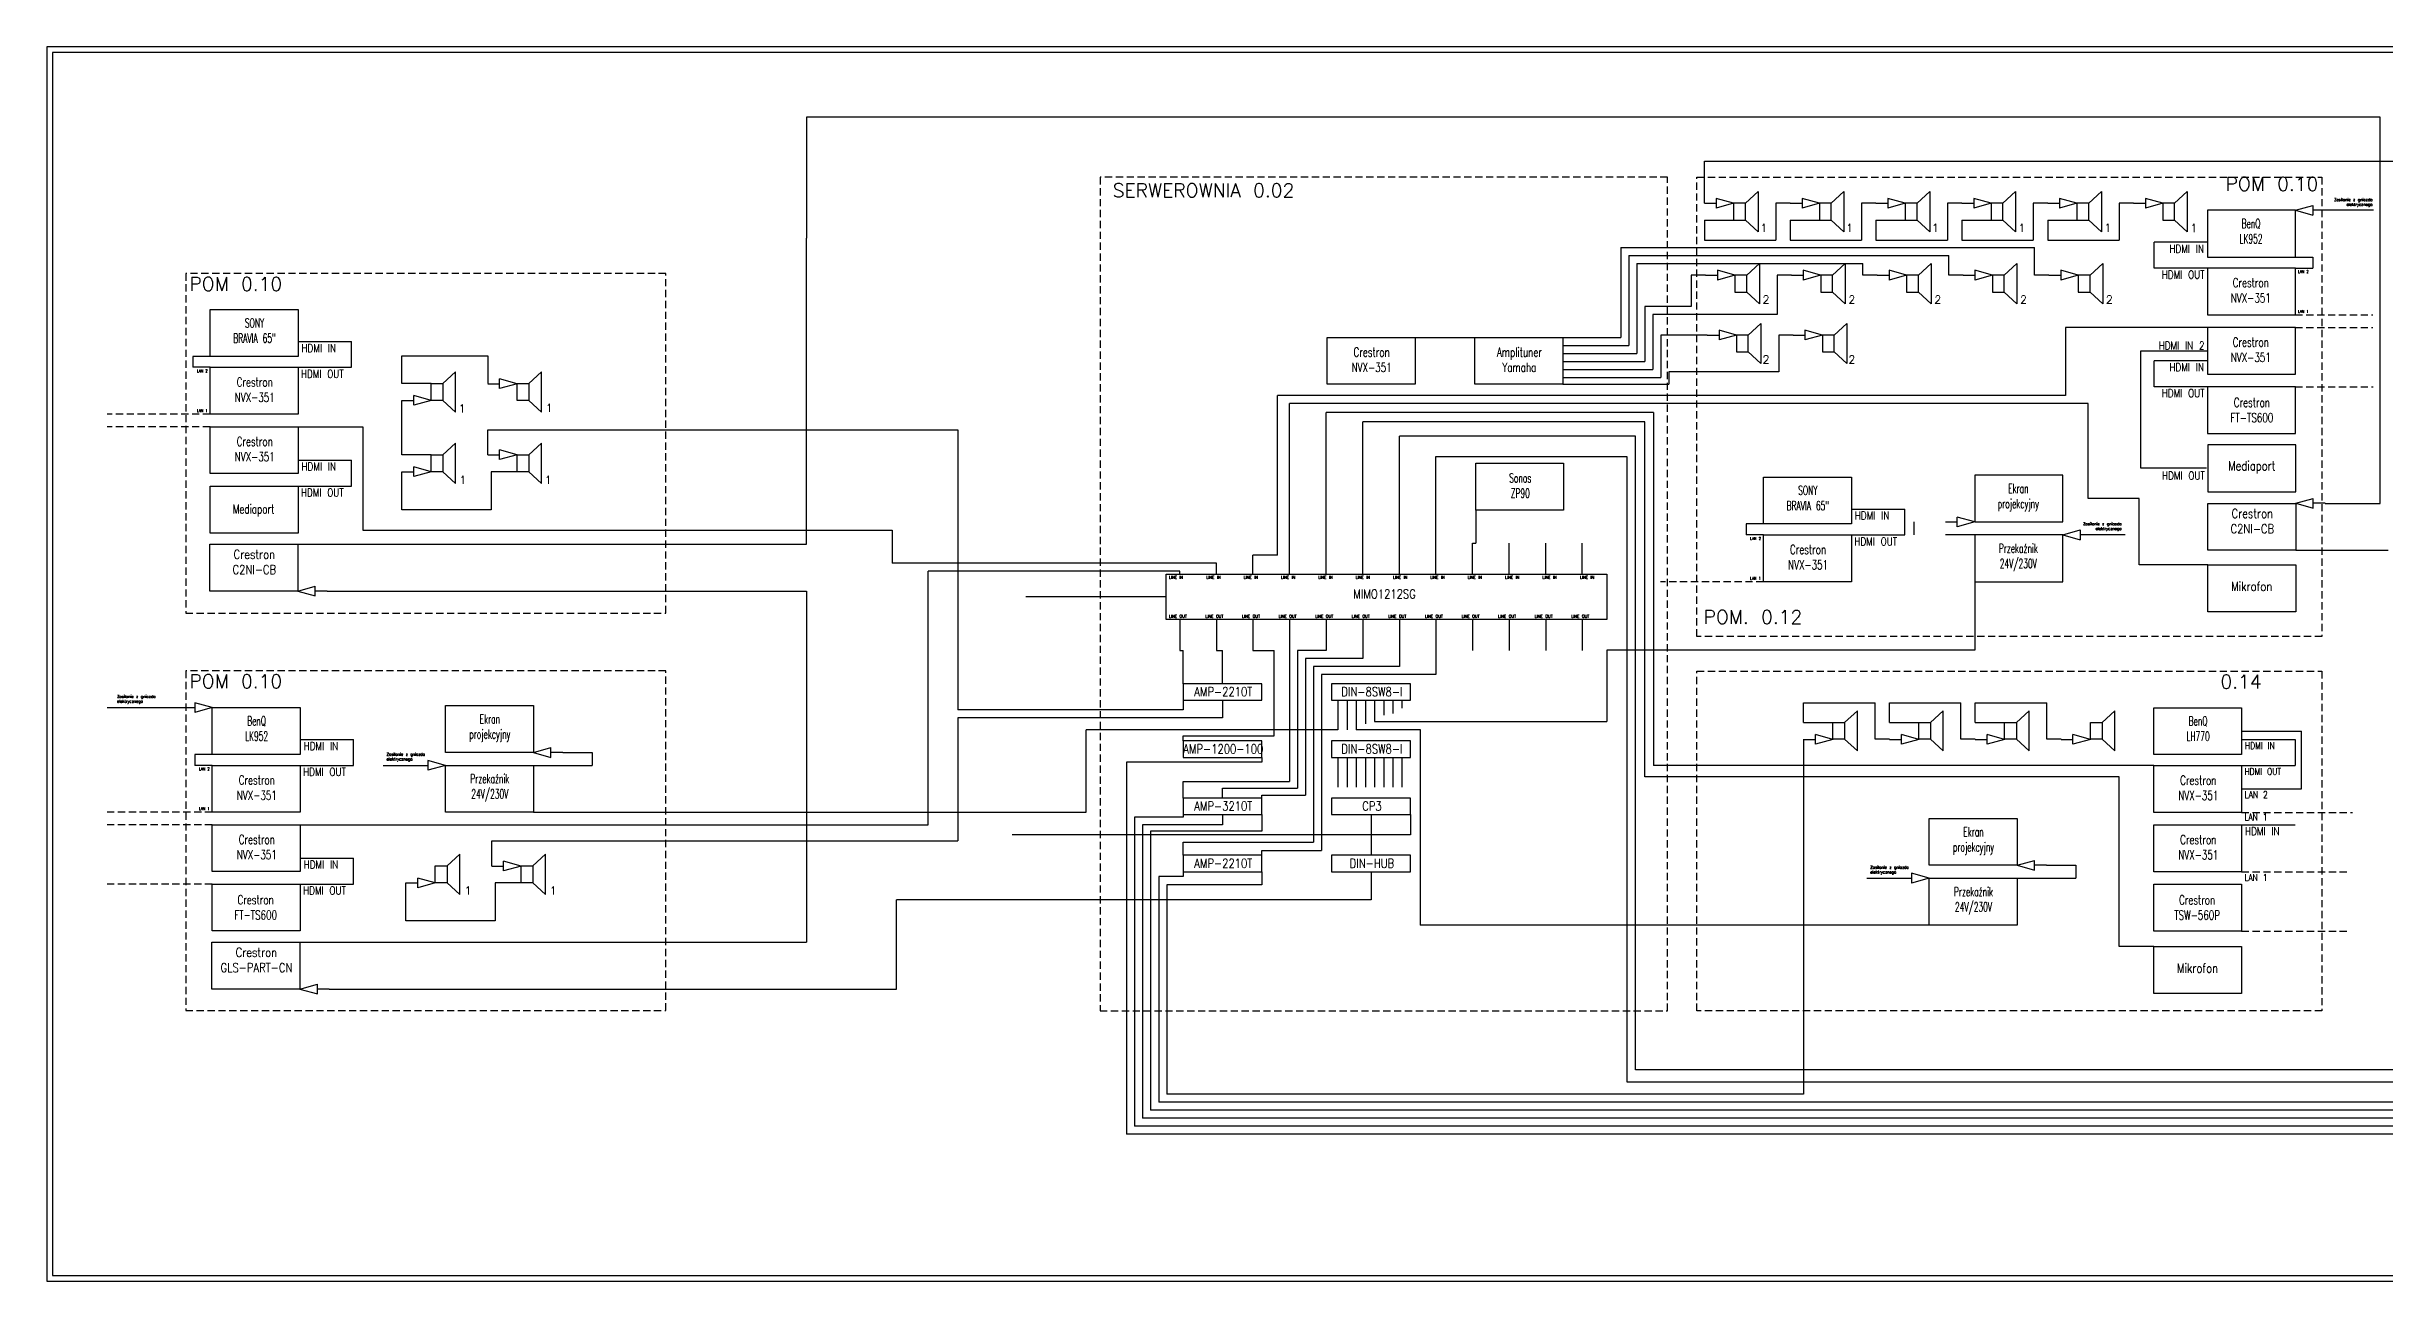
# Model space of a CAD drawing. Header units: millimetres. Extents: x 1477 to 5189, y 27 to 1106.
# Drawn here: x 1477 to 3522, y 27 to 1106 of the extents above; entities that cross this region are included whole.
import ezdxf

# ---------------------------------------------------------------- set-up
doc = ezdxf.new("R2010")
doc.units = ezdxf.units.MM
doc.linetypes.add('HIDDEN', pattern=[9.525, 6.35, -3.175])
for name, color, linetype in [('230V', 2, 'Continuous'), ('Głośnikowy', 4, 'Continuous'), ('HDMI', 1, 'Continuous'), ('LAN', 6, 'Continuous'), ('Magistrala', 3, 'Continuous'), ('Mikrofonowy', 5, 'Continuous'), ('Pomieszczenia', 7, 'Continuous'), ('Urządzenia', 7, 'Continuous')]:
    doc.layers.add(name, color=color, linetype=linetype)
doc.layers.add('druk', color=7, linetype='Continuous', plot=False)
doc.styles.get("Standard").update_dxf_attribs({"font": 'txt.shx'})

# ---------------------------------------------------------------- blocks, each defined once
blk = doc.blocks.new('Grot')
at = {"layer": 'Magistrala'}
for p, q in [((1848.6, 384.9), (1863.9, 389.2)), ((1863.9, 380.6), (1863.9, 389.2)), ((1848.6, 384.9), (1863.9, 380.6)), ((1874.2, 384.9), (1863.9, 384.9))]:
    blk.add_line(p, q, dxfattribs=at)
blk = doc.blocks.new('Głośnik')
at = {"layer": 'Urządzenia'}
for p, q in [((1824, 811.8), (1835.1, 822)), ((1835.1, 786.8), (1835.1, 822)), ((1824, 797), (1835.1, 786.8))]:
    blk.add_line(p, q, dxfattribs=at)
blk.add_lwpolyline([(1813.7, 811.8), (1824, 811.8), (1824, 797), (1813.7, 797)], close=True, dxfattribs=at)
blk = doc.blocks.new('Grot_G')
at = {"layer": 'Głośnikowy'}
for p, q in [((1977.4, 1013.3), (1992.6, 1017.6)), ((1977.4, 1013.3), (1992.6, 1009.1)), ((1992.6, 1009.1), (1992.6, 1017.6)), ((2003, 1013.3), (1992.6, 1013.3))]:
    blk.add_line(p, q, dxfattribs=at)

msp = doc.modelspace()

# ---------------------------------------------------------------- linework, layer by layer
at = {"linetype": 'HIDDEN'}
msp.add_lwpolyline([(3467.5, 263.3), (2920.8, 263.3), (2920.8, 560.3), (3467.5, 560.3)], close=True, dxfattribs=at)
at = {"layer": '230V'}
for p, q in [((3110.5, 690.8), (3110.5, 679.5)), ((3163.8, 679.5), (3138.1, 679.5)), ((1903.1, 478), (1954.5, 478)), ((1928.8, 489.3), (1954.5, 489.3)), ((1954.5, 489.3), (1954.5, 478)), ((3226.5, 390.6), (3252.2, 390.6)), ((3252.2, 390.6), (3252.2, 379.3)), ((3200.8, 379.3), (3252.2, 379.3))]:
    msp.add_line(p, q, dxfattribs=at)
at = {"layer": '230V', "color": 30}
for p, q in [((3163.8, 638.5), (3163.8, 578.6)), ((3163.8, 578.6), (2841.9, 578.6)), ((2841.9, 578.6), (2841.9, 516.3)), ((2606.8, 534.9), (2606.8, 509)), ((2614.8, 534.9), (2614.8, 509)), ((2622.8, 534.9), (2622.8, 509)), ((2630.8, 534.9), (2630.8, 514.2)), ((2638.8, 534.9), (2638.8, 516.3)), ((2646.8, 534.9), (2646.8, 522)), ((2654.8, 534.9), (2654.8, 523.3)), ((2662.8, 534.9), (2662.8, 527.9)), ((2638.8, 516.3), (2841.9, 516.3)), ((2386.5, 437), (2386.5, 509)), ((2606.8, 509), (2386.5, 509)), ((2622.8, 509.3), (2678.8, 509.3)), ((2678.8, 509.3), (2678.8, 338.3)), ((2606.8, 484.9), (2606.8, 459)), ((2614.8, 484.9), (2614.8, 459)), ((2622.8, 484.9), (2622.8, 459)), ((2630.8, 484.9), (2630.8, 459)), ((2638.8, 484.9), (2638.8, 459)), ((2646.8, 484.9), (2646.8, 459)), ((2654.8, 484.9), (2654.8, 459)), ((2662.8, 484.9), (2662.8, 459)), ((1903.1, 437), (2386.5, 437)), ((3123.9, 338.3), (2678.8, 338.3))]:
    msp.add_line(p, q, dxfattribs=at)
at = {"layer": 'druk'}
msp.add_lwpolyline([(1477.5, 27), (5188.5, 27), (5188.5, 1106.2), (1477.5, 1106.2)], close=True, dxfattribs=at)
at = {"layer": 'Głośnikowy'}
for p, q in [((2927.3, 1006.3), (4471.3, 1006.3)), ((2927.3, 969.4), (2927.3, 1006.3)), ((2989.7, 969.4), (2989.7, 937.3)), ((3002.3, 969.4), (2989.7, 969.4)), ((3064.8, 969.4), (3064.8, 937.3)), ((3077.4, 969.4), (3064.8, 969.4)), ((3139.9, 969.4), (3139.9, 937.3)), ((3152.5, 969.4), (3139.9, 969.4)), ((3215, 969.4), (3215, 937.3)), ((3227.6, 969.4), (3215, 969.4)), ((3290.1, 969.4), (3290.1, 937.3)), ((3302.7, 969.4), (3290.1, 969.4)), ((2927.3, 954.6), (2952.9, 954.6)), ((2927.3, 954.6), (2927.3, 937.3)), ((3002.3, 954.6), (3002.3, 937.3)), ((3002.3, 954.6), (3028, 954.6)), ((3077.4, 954.6), (3077.4, 937.3)), ((3077.4, 954.6), (3103.1, 954.6)), ((3152.5, 954.6), (3152.5, 937.3)), ((3152.5, 954.6), (3178.2, 954.6)), ((3227.6, 954.6), (3227.6, 937.3)), ((3227.6, 954.6), (3253.2, 954.6)), ((2854.1, 930.8), (3216.1, 930.8)), ((2854.1, 930.8), (2854.1, 852.2)), ((2861.1, 923.8), (3141, 923.8)), ((2861.1, 923.8), (2861.1, 845.2)), ((2927.3, 937.3), (2989.7, 937.3)), ((3002.3, 937.3), (3064.8, 937.3)), ((3077.4, 937.3), (3139.9, 937.3)), ((3141, 906.6), (3141, 923.8)), ((3152.5, 937.3), (3215, 937.3)), ((3216.1, 906.6), (3216.1, 930.8)), ((3227.6, 937.3), (3290.1, 937.3)), ((2868.1, 916.8), (3065.9, 916.8)), ((2868.1, 916.8), (2868.1, 838.2)), ((2928.4, 906.6), (2915.8, 906.6)), ((2915.8, 906.6), (2915.8, 879.2)), ((2990.9, 906.6), (2990.9, 872.2)), ((3003.5, 906.6), (2990.9, 906.6)), ((3065.9, 906.6), (3065.9, 916.8)), ((3078.5, 906.6), (3065.9, 906.6)), ((3153.6, 906.6), (3141, 906.6)), ((3228.7, 906.6), (3216.1, 906.6)), ((2915.8, 879.2), (2875.1, 879.2)), ((2875.1, 879.2), (2875.1, 831.2)), ((2990.9, 872.2), (2882.1, 872.2)), ((2882.1, 872.2), (2882.1, 824.2)), ((2803.4, 852.2), (2854.1, 852.2)), ((2803.4, 845.2), (2861.1, 845.2)), ((2929.8, 854.1), (2889.1, 854.1)), ((2889.1, 854.1), (2889.1, 817.2)), ((2992.3, 854.1), (2992.3, 822.1)), ((3004.9, 854.1), (2992.3, 854.1)), ((1788.1, 811.8), (1788.1, 835.9)), ((1788.1, 835.9), (1863.2, 835.9)), ((1863.2, 835.9), (1863.2, 811.8)), ((2803.4, 838.2), (2868.1, 838.2)), ((2803.4, 831.2), (2875.1, 831.2)), ((2803.4, 824.2), (2882.1, 824.2)), ((2992.3, 822.1), (2896.1, 822.1)), ((2896.1, 822.1), (2896.1, 811.2)), ((1813.7, 811.8), (1788.1, 811.8)), ((2803.4, 817.2), (2889.1, 817.2)), ((2803.4, 811.2), (2896.1, 811.2)), ((1788.1, 749.5), (1788.1, 797)), ((1863.2, 749.5), (1863.2, 771.4)), ((1863.2, 771.4), (2274.2, 771.4)), ((2274.2, 771.4), (2274.2, 526.5)), ((1813.7, 749.5), (1788.1, 749.5)), ((1866.3, 749.5), (1866.3, 749.5)), ((1788.1, 701.5), (1788.1, 734.7)), ((1888.8, 734.7), (1866.3, 734.7)), ((1866.3, 734.7), (1866.3, 701.5)), ((1866.3, 701.5), (1788.1, 701.5)), ((2471.3, 534.9), (2471.3, 526.5)), ((2505.8, 534.9), (2505.8, 519.5)), ((3014.1, 515.6), (3014.1, 532.8)), ((3014.1, 532.8), (3076.6, 532.8)), ((3076.6, 500.8), (3076.6, 532.8)), ((3089.2, 515.6), (3089.2, 532.8)), ((3089.2, 532.8), (3151.6, 532.8)), ((3151.6, 500.8), (3151.6, 532.8)), ((3164.2, 515.6), (3164.2, 532.8)), ((3164.2, 532.8), (3226.7, 532.8)), ((3226.7, 500.8), (3226.7, 532.8)), ((2471.3, 526.5), (2274.2, 526.5)), ((2274.2, 519.5), (2274.2, 411.9)), ((2505.8, 519.5), (2274.2, 519.5)), ((3014.1, 515.6), (3039.7, 515.6)), ((3089.2, 515.6), (3114.8, 515.6)), ((3164.2, 515.6), (3189.9, 515.6)), ((3014.1, 500.8), (3014.1, 190.6)), ((3089.2, 500.8), (3076.6, 500.8)), ((3164.2, 500.8), (3151.6, 500.8)), ((3239.3, 500.8), (3226.7, 500.8)), ((2540.2, 480.7), (2422, 480.7)), ((2422, 480.7), (2422, 155.6)), ((2540.2, 484.9), (2540.2, 480.7)), ((2471.3, 432.6), (2429, 432.6)), ((2429, 432.6), (2429, 162.6)), ((2471.3, 434.9), (2471.3, 432.6)), ((2505.8, 434.9), (2505.8, 426.1)), ((2540.2, 434.9), (2540.2, 420.5)), ((1866.7, 390), (1866.7, 411.9)), ((1866.7, 411.9), (2274.2, 411.9)), ((2505.8, 426.1), (2436, 426.1)), ((2436, 426.1), (2436, 169.6)), ((2540.2, 420.5), (2443, 420.5)), ((2443, 420.5), (2443, 176.6)), ((1791.6, 342), (1791.6, 375.3)), ((1892.4, 375.3), (1869.8, 375.3)), ((1869.8, 375.3), (1869.8, 342)), ((2471.3, 380.7), (2450, 380.7)), ((2450, 380.7), (2450, 183.6)), ((2540.2, 373.4), (2457, 373.4)), ((2457, 373.4), (2457, 190.6)), ((2471.3, 384.9), (2471.3, 380.7)), ((2540.2, 384.9), (2540.2, 373.4)), ((1869.8, 342), (1791.6, 342)), ((3014.1, 190.6), (2457, 190.6)), ((3572.1, 169.6), (2436, 169.6)), ((3565.1, 176.6), (2443, 176.6)), ((3558.1, 183.6), (2450, 183.6)), ((4471.3, 155.6), (2422, 155.6)), ((3579.1, 162.6), (2429, 162.6))]:
    msp.add_line(p, q, dxfattribs=at)
at = {"layer": 'HDMI'}
for p, q in [((3320.6, 912.8), (3320.6, 935.4)), ((3367.3, 935.4), (3320.6, 935.4)), ((3367.3, 912.8), (3320.6, 912.8)), ((1697.3, 848.6), (1744, 848.6)), ((1744, 826), (1744, 848.6)), ((3309.1, 737.7), (3309.1, 840.4)), ((3309.1, 840.4), (3367.3, 840.4)), ((1697.3, 826), (1744, 826)), ((3320.6, 808.9), (3320.6, 831.6)), ((3367.3, 831.6), (3320.6, 831.6)), ((3367.3, 808.9), (3320.6, 808.9)), ((1697.3, 744.7), (1744, 744.7)), ((1744, 722.1), (1744, 744.7)), ((3366.6, 737.7), (3309.1, 737.7)), ((1697.3, 722.1), (1744, 722.1)), ((3055.9, 702.1), (3102.6, 702.1)), ((3102.6, 679.5), (3102.6, 702.1)), ((3055.9, 679.5), (3102.6, 679.5)), ((1699.1, 500.6), (1745.8, 500.6)), ((1745.8, 478), (1745.8, 500.6)), ((3397.2, 500.5), (3443.9, 500.5)), ((3443.9, 500.5), (3443.9, 477.9)), ((1699.1, 478), (1745.8, 478)), ((3397.2, 477.9), (3443.9, 477.9)), ((3397.2, 426), (3443.9, 426)), ((1699.1, 396.8), (1745.8, 396.8)), ((1745.8, 374.2), (1745.8, 396.8)), ((1699.1, 374.2), (1745.8, 374.2))]:
    msp.add_line(p, q, dxfattribs=at)
at = {"layer": 'HDMI', "color": 0}
msp.add_line((2674.2, 852.2), (2726.5, 852.2), dxfattribs=at)
at = {"layer": 'LAN'}
for p, q in [((3444.2, 922.3), (3459.4, 922.3)), ((3459.4, 922.3), (3459.4, 912.8)), ((3444.2, 912.8), (3459.4, 912.8)), ((1620.4, 835.5), (1605.2, 835.5)), ((1605.2, 835.5), (1605.2, 826)), ((1620.4, 826), (1605.2, 826)), ((2979, 689.1), (2963.8, 689.1)), ((2963.8, 689.1), (2963.8, 679.5)), ((2979, 679.5), (2963.8, 679.5)), ((2456.5, 625.3), (2333.7, 625.3)), ((3397.2, 507.9), (3449.7, 507.9)), ((3449.7, 457.4), (3449.7, 507.9)), ((1622.2, 487.6), (1607, 487.6)), ((1607, 487.6), (1607, 478)), ((1622.2, 478), (1607, 478)), ((3397.2, 457.4), (3449.7, 457.4)), ((2670.2, 434.9), (2670.2, 417.2)), ((2670.2, 417.2), (2321.8, 417.2))]:
    msp.add_line(p, q, dxfattribs=at)
at = {"layer": 'LAN', "linetype": 'HIDDEN'}
for p, q in [((3444.2, 871.8), (3512, 871.8)), ((3444.2, 860.9), (3512.1, 860.9)), ((3444.2, 808.9), (3512.3, 808.9)), ((1620.4, 785), (1530.2, 785)), ((1620.4, 774.1), (1530.2, 774.1)), ((2979, 638.5), (2888.8, 638.5)), ((1622.2, 437), (1530.2, 437)), ((3397.2, 436.9), (3494.3, 436.9)), ((1622.2, 426.1), (1530.2, 426.1)), ((1622.2, 374.2), (1530.2, 374.2)), ((3397.2, 385), (3489.2, 385)), ((3397.2, 333.1), (3490.9, 333.1))]:
    msp.add_line(p, q, dxfattribs=at)
at = {"layer": 'Magistrala'}
for p, q in [((3518.5, 1044.6), (2141.9, 1044.6)), ((2141.9, 1044.6), (2141.9, 938.9)), ((3518.5, 707), (3518.5, 1044.6)), ((2141.9, 671.3), (2141.9, 938.9)), ((3470.2, 707), (3518.5, 707)), ((1697, 671.3), (2141.9, 671.3)), ((3444.6, 666.1), (3525.5, 666.1)), ((1722.7, 630.4), (2141.9, 630.4)), ((2141.9, 630.4), (2141.9, 323.4)), ((2635.8, 434.9), (2635.8, 399.4)), ((2635.8, 384.9), (2635.8, 360.3)), ((2220.7, 282.4), (2220.7, 360.3)), ((2635.8, 360.3), (2220.7, 360.3)), ((1698.9, 323.4), (2141.9, 323.4)), ((1724.5, 282.4), (2220.7, 282.4))]:
    msp.add_line(p, q, dxfattribs=at)
at = {"layer": 'Magistrala', "color": 2}
for p, q in [((3444.2, 963.3), (3459.5, 967.6)), ((3444.2, 963.3), (3459.5, 959)), ((3459.5, 967.6), (3459.5, 959)), ((3512.5, 963.3), (3459.5, 963.3)), ((3138.1, 690.8), (3148.5, 690.8)), ((3148.5, 686.5), (3148.5, 695.1)), ((3163.8, 690.8), (3148.5, 695.1)), ((3163.8, 690.8), (3148.5, 686.5)), ((3240.7, 679.5), (3255.9, 683.8)), ((3240.7, 679.5), (3255.9, 675.2)), ((3255.9, 683.8), (3255.9, 675.2)), ((3295.2, 679.5), (3255.9, 679.5)), ((1622.2, 528.5), (1606.9, 532.8)), ((1606.9, 532.8), (1606.9, 524.3)), ((1530.2, 528.5), (1606.9, 528.5)), ((1622.2, 528.5), (1606.9, 524.3)), ((1903.1, 489.3), (1918.4, 493.6)), ((1918.4, 485), (1918.4, 493.6)), ((1771.7, 478), (1810.9, 478)), ((1826.2, 478), (1810.9, 482.3)), ((1810.9, 482.3), (1810.9, 473.7)), ((1826.2, 478), (1810.9, 473.7)), ((1903.1, 489.3), (1918.4, 485)), ((1928.8, 489.3), (1918.4, 489.3)), ((3200.8, 390.6), (3216.1, 394.9)), ((3200.8, 390.6), (3216.1, 386.3)), ((3216.1, 386.3), (3216.1, 394.9)), ((3226.5, 390.6), (3216.1, 390.6)), ((3069.3, 379.3), (3108.6, 379.3)), ((3123.9, 379.3), (3108.6, 383.6)), ((3108.6, 383.6), (3108.6, 375)), ((3123.9, 379.3), (3108.6, 375))]:
    msp.add_line(p, q, dxfattribs=at)
at = {"layer": 'Mikrofonowy'}
for p, q in [((3367.3, 860.9), (3243.1, 860.9)), ((3243.1, 860.9), (3243.1, 801.3)), ((2553.9, 661.9), (2553.9, 801.3)), ((3243.1, 801.3), (2553.9, 801.3)), ((2564.5, 645), (2564.5, 794.3)), ((3263.1, 794.3), (2564.5, 794.3)), ((2596.5, 645), (2596.5, 786.5)), ((2882.8, 786.5), (2596.5, 786.5)), ((2628.5, 645), (2628.5, 778.2)), ((2875.1, 778.2), (2628.5, 778.2)), ((2875.1, 468), (2875.1, 778.2)), ((2882.8, 786.5), (2882.8, 477.9)), ((3263.1, 711.3), (3263.1, 794.3)), ((1697.3, 774.1), (1754, 774.1)), ((1754, 774.1), (1754, 683.7)), ((2660.5, 645), (2660.5, 765.8)), ((2867, 765.8), (2660.5, 765.8)), ((2867, 211.9), (2867, 765.8)), ((2692.5, 645), (2692.5, 748.1)), ((2692.5, 748.1), (2859.4, 748.1)), ((2859.4, 748.1), (2859.4, 201.3)), ((2727.3, 701.1), (2727.3, 672.2)), ((3307.6, 711.3), (3263.1, 711.3)), ((3307.6, 653.3), (3307.6, 711.3)), ((1754, 683.7), (2216.9, 683.7)), ((2216.9, 683.7), (2216.9, 654.9)), ((2500.5, 654.9), (2216.9, 654.9)), ((2500.5, 645), (2500.5, 654.9)), ((2532.5, 645), (2532.5, 661.9)), ((2553.9, 661.9), (2532.5, 661.9)), ((2724.5, 645), (2724.5, 672.2)), ((2724.5, 672.2), (2727.3, 672.2)), ((2756.5, 645), (2756.5, 672.2)), ((2788.5, 645), (2788.5, 672.2)), ((2820.5, 645), (2820.5, 672.2)), ((2248.5, 426.1), (2248.5, 647.9)), ((2468.5, 647.9), (2248.5, 647.9)), ((2468.5, 645), (2468.5, 647.9)), ((3367.7, 653.3), (3307.6, 653.3)), ((2468.5, 605.5), (2468.5, 578.4)), ((2500.5, 605.5), (2500.5, 578.4)), ((2532.5, 605.5), (2532.5, 578.4)), ((2564.5, 605.5), (2564.5, 463.9)), ((2596.5, 605.5), (2596.5, 578.4)), ((2628.5, 605.5), (2628.5, 571.4)), ((2660.5, 605.5), (2660.5, 564.4)), ((2692.5, 605.5), (2692.5, 557.4)), ((2724.5, 605.5), (2724.5, 578.4)), ((2756.5, 605.5), (2756.5, 578.4)), ((2788.5, 605.5), (2788.5, 578.4)), ((2820.5, 605.5), (2820.5, 578.4)), ((2468.5, 578.4), (2471.3, 578.4)), ((2471.3, 549.4), (2471.3, 578.4)), ((2500.5, 578.4), (2505.8, 578.4)), ((2505.8, 549.4), (2505.8, 578.4)), ((2532.5, 578.4), (2550.9, 578.4)), ((2550.9, 503.7), (2550.9, 578.4)), ((2571.5, 578.4), (2571.5, 458.2)), ((2596.5, 578.4), (2571.5, 578.4)), ((2578.5, 571.4), (2578.5, 451.8)), ((2628.5, 571.4), (2578.5, 571.4)), ((2585.5, 564.4), (2585.5, 410.9)), ((2660.5, 564.4), (2585.5, 564.4)), ((2592.5, 557.4), (2592.5, 403.7)), ((2692.5, 557.4), (2592.5, 557.4)), ((2471.3, 499.4), (2471.3, 503.7)), ((2471.3, 503.7), (2550.9, 503.7)), ((3320.3, 477.9), (2882.8, 477.9)), ((2471.3, 449.4), (2471.3, 463.9)), ((2471.3, 463.9), (2564.5, 463.9)), ((2505.8, 449.4), (2505.8, 458.2)), ((2505.8, 458.2), (2571.5, 458.2)), ((2540.2, 449.4), (2540.2, 451.8)), ((2540.2, 451.8), (2578.5, 451.8)), ((3290.2, 468), (2875.1, 468)), ((3290.2, 319.5), (3290.2, 468)), ((1699.1, 426.1), (2248.5, 426.1)), ((2471.3, 399.4), (2471.3, 410.9)), ((2471.3, 410.9), (2585.5, 410.9)), ((2540.2, 399.4), (2540.2, 403.7)), ((2540.2, 403.7), (2592.5, 403.7)), ((3320.3, 319.5), (3290.2, 319.5)), ((3530.4, 211.9), (2867, 211.9)), ((2859.4, 201.3), (3538.2, 201.3))]:
    msp.add_line(p, q, dxfattribs=at)
at = {"layer": 'Pomieszczenia'}
msp.add_lwpolyline([(1482.5, 32), (5183.5, 32), (5183.5, 1101.2), (1482.5, 1101.2)], close=True, dxfattribs=at)
at = {"layer": 'Pomieszczenia', "linetype": 'HIDDEN'}
for points in [[(2398.7, 263.3), (2895.1, 263.3), (2895.1, 992.2), (2398.7, 992.2)], [(3467.5, 590.7), (2920.8, 590.7), (2920.8, 992.2), (3467.5, 992.2)], [(1599, 611.1), (2019, 611.1), (2019, 908.1), (1599, 908.1)], [(1599, 263.6), (2019, 263.6), (2019, 560.6), (1599, 560.6)]]:
    msp.add_lwpolyline(points, close=True, dxfattribs=at)
at = {"layer": 'Urządzenia'}
for points in [[(3444.2, 963.3), (3367.3, 963.3), (3367.3, 922.3), (3444.2, 922.3)], [(3444.2, 912.8), (3367.3, 912.8), (3367.3, 871.8), (3444.2, 871.8)], [(1620.4, 876.5), (1697.3, 876.5), (1697.3, 835.5), (1620.4, 835.5)], [(3444.2, 860.9), (3367.3, 860.9), (3367.3, 819.9), (3444.2, 819.9)], [(2597.3, 852.2), (2674.2, 852.2), (2674.2, 811.2), (2597.3, 811.2)], [(2726.5, 852.2), (2803.4, 852.2), (2803.4, 811.2), (2726.5, 811.2)], [(1620.4, 826), (1697.3, 826), (1697.3, 785), (1620.4, 785)], [(3444.2, 808.9), (3367.3, 808.9), (3367.3, 768), (3444.2, 768)], [(1620.4, 774.1), (1697.3, 774.1), (1697.3, 733.1), (1620.4, 733.1)], [(3444.5, 758.2), (3367.6, 758.2), (3367.6, 717.2), (3444.5, 717.2)], [(2727.3, 742.1), (2804.2, 742.1), (2804.2, 701.1), (2727.3, 701.1)], [(1620.4, 722.1), (1697.3, 722.1), (1697.3, 681.1), (1620.4, 681.1)], [(2979, 730), (3055.9, 730), (3055.9, 689.1), (2979, 689.1)], [(3240.7, 731.8), (3163.8, 731.8), (3163.8, 690.8), (3240.7, 690.8)], [(3367.7, 707), (3444.6, 707), (3444.6, 666.1), (3367.7, 666.1)], [(2979, 679.5), (3055.9, 679.5), (3055.9, 638.5), (2979, 638.5)], [(3240.7, 679.5), (3163.8, 679.5), (3163.8, 638.5), (3240.7, 638.5)], [(1620.1, 671.3), (1697, 671.3), (1697, 630.4), (1620.1, 630.4)], [(2456.5, 645.1), (2841.9, 645.1), (2841.9, 605.5), (2456.5, 605.5)], [(3367.7, 653.3), (3444.6, 653.3), (3444.6, 612.3), (3367.7, 612.3)], [(2471.3, 534.9), (2540.2, 534.9), (2540.2, 549.4), (2471.3, 549.4)], [(2601.3, 534.9), (2670.2, 534.9), (2670.2, 549.4), (2601.3, 549.4)], [(1622.2, 528.5), (1699.1, 528.5), (1699.1, 487.6), (1622.2, 487.6)], [(1826.2, 530.3), (1903.1, 530.3), (1903.1, 489.3), (1826.2, 489.3)], [(3320.3, 528.4), (3397.2, 528.4), (3397.2, 487.4), (3320.3, 487.4)], [(2471.3, 484.9), (2540.2, 484.9), (2540.2, 499.4), (2471.3, 499.4)], [(2601.3, 484.9), (2670.2, 484.9), (2670.2, 499.4), (2601.3, 499.4)], [(1622.2, 478), (1699.1, 478), (1699.1, 437), (1622.2, 437)], [(1826.2, 478), (1903.1, 478), (1903.1, 437), (1826.2, 437)], [(3320.3, 477.9), (3397.2, 477.9), (3397.2, 436.9), (3320.3, 436.9)], [(2471.3, 434.9), (2540.2, 434.9), (2540.2, 449.4), (2471.3, 449.4)], [(2601.3, 434.9), (2670.2, 434.9), (2670.2, 449.4), (2601.3, 449.4)], [(3123.9, 431.6), (3200.8, 431.6), (3200.8, 390.6), (3123.9, 390.6)], [(1622.2, 426.1), (1699.1, 426.1), (1699.1, 385.1), (1622.2, 385.1)], [(3320.3, 426), (3397.2, 426), (3397.2, 385), (3320.3, 385)], [(2471.3, 384.9), (2540.2, 384.9), (2540.2, 399.4), (2471.3, 399.4)], [(2601.3, 384.9), (2670.2, 384.9), (2670.2, 399.4), (2601.3, 399.4)], [(1622.2, 374.2), (1699.1, 374.2), (1699.1, 333.2), (1622.2, 333.2)], [(3123.9, 379.3), (3200.8, 379.3), (3200.8, 338.3), (3123.9, 338.3)], [(3320.3, 374), (3397.2, 374), (3397.2, 333.1), (3320.3, 333.1)], [(1621.9, 323.4), (1698.9, 323.4), (1698.9, 282.4), (1621.9, 282.4)], [(3320.3, 319.5), (3397.2, 319.5), (3397.2, 278.5), (3320.3, 278.5)]]:
    msp.add_lwpolyline(points, close=True, dxfattribs=at)

# ---------------------------------------------------------------- block references
at = {"layer": '230V', "color": 30}
for p in [(1596, 322.2), (-151.6, 245.5), (-149.7, -102.5)]:
    msp.add_blockref('Grot', p, dxfattribs=at)
at = {"layer": 'Głośnikowy', "rotation": 180}
for p in [(4930.3, 1982.7), (5005.3, 1982.7), (5080.4, 1982.7), (5155.5, 1982.7), (5230.6, 1982.7), (5305.7, 1982.7), (4931.4, 1919.9), (5006.4, 1919.9), (5081.5, 1919.9), (5156.6, 1919.9), (5231.7, 1919.9), (4932.8, 1867.5), (5007.9, 1867.5)]:
    msp.add_blockref('Grot_G', p, dxfattribs=at)
at = {"layer": 'Głośnikowy', "xscale": -1}
for p in [(3791.1, -216.3), (3866.2, -201.6), (3791.1, -278.6), (3866.2, -263.8), (5017.1, -512.6), (5092.2, -512.6), (5167.2, -512.6), (5242.3, -512.6), (3869.7, -623.3), (3794.6, -638.1)]:
    msp.add_blockref('Grot_G', p, dxfattribs=at)
at = {"layer": 'Urządzenia', "xscale": -1, "rotation": 180}
for p in [(1139.2, 1766.4), (1214.3, 1766.4), (1289.3, 1766.4), (1364.4, 1766.4), (1439.5, 1766.4), (1514.6, 1766.4), (1140.3, 1703.6), (1215.4, 1703.6), (1290.5, 1703.6), (1365.5, 1703.6), (1440.6, 1703.6), (1141.7, 1651.2), (1216.8, 1651.2)]:
    msp.add_blockref('Głośnik', p, dxfattribs=at)
at = {"layer": 'Urządzenia'}
for p in [(0, 0), (75.1, 0), (0, -62.3), (75.1, -62.3), (1226, -296.2), (1301.1, -296.2), (1376.2, -296.2), (1451.2, -296.2), (3.6, -421.7), (78.6, -421.7)]:
    msp.add_blockref('Głośnik', p, dxfattribs=at)

# ---------------------------------------------------------------- texts
at = {"color": 30, "linetype": 'HIDDEN', "insert": (2409.8, 986.7), "char_height": 12, "width": 262.403, "attachment_point": 1}
msp.add_mtext('{\\C256;SERWEROWNIA 0.02}', dxfattribs=at)
at = {"linetype": 'HIDDEN', "char_height": 12, "width": 145.831, "attachment_point": 3}
for s, insert in [('POM. 0.12', (3012.9, 613.7)), ('0.14', (3414.7, 557.2))]:
    msp.add_mtext(s, dxfattribs=dict(at, insert=insert))
at = {"layer": '230V', "color": 30, "char_height": 2.5, "width": 42.381}
for insert, attachment_point in [((3511.7, 973.8), 3), ((3292.2, 690.4), 3), ((1538.9, 539.4), 1), ((1774.7, 488.9), 1), ((3072.4, 390.1), 1)]:
    msp.add_mtext('{\\C256;Zasilanie z gniazda elektrycznego}', dxfattribs=dict(at, insert=insert, attachment_point=attachment_point))
at = {"layer": 'HDMI', "char_height": 7}
for s, insert, width, attachment_point in [('{\\W0.8;HDMI IN}', (3364.3, 933.1), 46.676, 3), ('{\\W0.8;HDMI OUT}', (3364.8, 910.5), 60.069, 3), ('{\\W0.8;HDMI IN}', (1700.3, 846.3), 46.676, 1), ('{\\W0.8;HDMI IN 2}', (3364.7, 848.5), 46.676, 3), ('{\\W0.8;HDMI OUT}', (1699.8, 823.7), 60.069, 1), ('{\\W0.8;HDMI IN}', (3364.3, 829.5), 46.676, 3), ('{\\W0.8;HDMI OUT}', (3364.8, 806.9), 60.069, 3), ('{\\W0.8;HDMI IN}', (1700.3, 742.7), 46.676, 1), ('{\\W0.8;HDMI OUT}', (1699.8, 720), 60.069, 1), ('{\\W0.8;HDMI OUT}', (3365, 734.8), 60.069, 3), ('{\\W0.8;HDMI IN}', (3058.9, 699.9), 46.676, 1), ('{\\W0.8;HDMI OUT}', (3058.5, 677.2), 60.069, 1), ('{\\W0.8;HDMI IN}', (1702.2, 498.4), 46.676, 1), ('{\\H0.85714x;\\W0.8;HDMI IN}', (3400.2, 498.2), 46.676, 1), ('{\\W0.8;HDMI OUT}', (1701.7, 475.8), 60.069, 1), ('{\\H0.85714x;\\W0.8;HDMI OUT}', (3399.7, 475.6), 60.069, 1), ('{\\H0.85714x;\\W0.8;LAN 2}', (3399.9, 455.4), 60.069, 1), ('{\\H0.85714x;\\W0.8;LAN 1}', (3399.7, 435.8), 60.069, 1), ('{\\W0.8;HDMI IN}', (3400.2, 423.9), 46.676, 1), ('{\\W0.8;HDMI IN}', (1702.2, 394.7), 46.676, 1), ('{\\W0.8;HDMI OUT}', (1701.7, 372.1), 60.069, 1), ('{\\H0.85714x;\\W0.8;LAN 1}', (3399.7, 382.9), 60.069, 1)]:
    msp.add_mtext(s, dxfattribs=dict(at, insert=insert, width=width, attachment_point=attachment_point))
at = {"layer": 'LAN', "char_height": 2.5, "width": 51.793}
for s, insert, attachment_point in [('{\\W0.8;LAN 2}', (3455.8, 910.9), 3), ('{\\W0.8;LAN 1}', (3455.8, 876.1), 3), ('{\\W0.8;LAN 2}', (1608.8, 824.1), 1), ('{\\W0.8;LAN 1}', (1608.8, 789.3), 1), ('{\\W0.8;LAN 2}', (2967.4, 677.6), 1), ('{\\W0.8;LAN 1}', (2967.4, 642.8), 1), ('{\\W0.8;LAN 2}', (1610.6, 476.1), 1), ('{\\W0.8;LAN 1}', (1610.6, 441.3), 1)]:
    msp.add_mtext(s, dxfattribs=dict(at, insert=insert, attachment_point=attachment_point))
at = {"layer": 'Mikrofonowy', "char_height": 2.5, "width": 243.31, "attachment_point": 1}
for s, insert in [('LINE IN^I', (2458.9, 643.6)), ('LINE IN^I', (2491.6, 643.6)), ('LINE IN^I', (2524.3, 643.6)), ('LINE IN^I', (2556.9, 643.6)), ('LINE IN^I', (2589.6, 643.6)), ('LINE IN^I', (2622.3, 643.6)), ('LINE IN^I', (2655, 643.6)), ('LINE IN^I', (2687.6, 643.6)), ('LINE IN^I', (2720.3, 643.6)), ('LINE IN^I', (2753, 643.6)), ('LINE IN^I', (2785.7, 643.6)), ('LINE IN^I', (2818.4, 643.6)), ('LINE OUT^I', (2458.9, 609.6)), ('LINE OUT^I', (2490.9, 609.6)), ('LINE OUT^I', (2522.9, 609.6)), ('LINE OUT^I', (2554.9, 609.6)), ('LINE OUT^I', (2586.9, 609.6)), ('LINE OUT^I', (2618.9, 609.6)), ('LINE OUT^I', (2650.9, 609.6)), ('LINE OUT^I', (2682.9, 609.6)), ('LINE OUT^I', (2714.9, 609.6)), ('LINE OUT^I', (2746.9, 609.6)), ('LINE OUT^I', (2778.9, 609.6)), ('LINE OUT^I', (2810.9, 609.6))]:
    msp.add_mtext(s, dxfattribs=dict(at, insert=insert))
at = {"layer": 'Pomieszczenia', "linetype": 'HIDDEN'}
for s, insert, char_height, width, attachment_point in [('POM 0.10', (3464.3, 992.3), 12, 145.831, 3), ('{\\H2.8x;1}', (2976.2, 951.4), 2.5, 21.714, 1), ('{\\H2.8x;1}', (3051.2, 951.4), 2.5, 21.714, 1), ('{\\H2.8x;1}', (3126.3, 951.4), 2.5, 21.714, 1), ('{\\H2.8x;1}', (3202.1, 951.4), 2.5, 21.714, 1), ('{\\H2.8x;1}', (3277.3, 951.5), 2.5, 21.714, 1), ('{\\H2.8x;1}', (3352.3, 951.3), 2.5, 21.714, 1), ('POM 0.10', (1602.2, 904.9), 12, 145.831, 1), ('{\\H2.8x;2}', (2978.2, 888.7), 2.5, 21.714, 1), ('{\\H2.8x;2}', (3053.3, 888.7), 2.5, 21.714, 1), ('{\\H2.8x;2}', (3128.4, 888.7), 2.5, 21.714, 1), ('{\\H2.8x;2}', (3203.5, 888.7), 2.5, 21.714, 1), ('{\\H2.8x;2}', (3278.5, 888.7), 2.5, 21.714, 1), ('{\\H2.8x;2}', (2978.2, 836.3), 2.5, 21.714, 1), ('{\\H2.8x;2}', (3053.3, 836.3), 2.5, 21.714, 1), ('{\\H2.8x;1}', (1837.9, 793.5), 2.5, 21.714, 1), ('{\\H2.8x;1}', (1913.9, 794), 2.5, 21.714, 1), ('{\\H2.8x;1}', (1838.3, 731.1), 2.5, 21.714, 1), ('{\\H2.8x;1}', (1913, 731), 2.5, 21.714, 1), ('POM 0.10', (1602.2, 557.5), 12, 145.831, 1), ('{\\H2.8x;1}', (1842.9, 372), 2.5, 21.714, 1), ('{\\H2.8x;1}', (1917.4, 372), 2.5, 21.714, 1)]:
    msp.add_mtext(s, dxfattribs=dict(at, insert=insert, char_height=char_height, width=width, attachment_point=attachment_point))
at = {"layer": 'Urządzenia', "linetype": 'HIDDEN'}
for s, insert, char_height, width, attachment_point in [('\\pxqc;{\\H0.66667x;\\W0.6;BenQ\\PLK952}', (3444.2, 955.7), 12, 77.617, 3), ('\\pxqc;{\\H0.66667x;\\W0.7;Crestron\\PNVX-351}', (3452.5, 904), 12, 94.574, 3), ('\\pxqc;{\\H0.66667x;\\W0.6;SONY \\PBRAVIA 65"}', (1620.4, 868.8), 12, 77.617, 1), ('\\pxqc;{\\H0.66667x;\\W0.7;Crestron\\PNVX-351}', (2589, 843.3), 12, 94.574, 1), ('\\pxqc;{\\H0.66667x;\\W0.7;Amplituner\\PYamaha}', (2718.2, 843.3), 12, 94.574, 1), ('\\pxqc;{\\H0.66667x;\\W0.7;Crestron\\PNVX-351}', (3452.5, 852), 12, 94.574, 3), ('\\pxqc;{\\H0.66667x;\\W0.7;Crestron\\PNVX-351}', (1612.1, 817.1), 12, 94.574, 1), ('\\pxqc;{\\H0.66667x;\\W0.7;Crestron\\PFT-TS600}', (3453.5, 799.3), 12, 94.574, 3), ('\\pxqc;{\\H0.66667x;\\W0.7;Crestron\\PNVX-351}', (1612.1, 765.2), 12, 94.574, 1), ('\\pxqc;{\\W0.8;Mediaport}', (3444.5, 743.9), 8, 76.701, 3), ('\\pxqc;{\\H0.66667x;\\W0.6;Sonos\\PZP90}', (2719, 733.3), 12, 94.574, 1), ('\\pxqc;{\\H0.66667x;\\W0.6;SONY \\PBRAVIA 65"}', (2979, 722.4), 12, 77.617, 1), ('\\pxqc;{\\H0.66667x;\\W0.6;Ekran\\Pprojekcyjny}', (3240.7, 724.1), 12, 77.617, 3), ('\\pxqc;{\\H0.66667x;\\W0.7;Mediaport}', (1611.1, 706.2), 12, 94.574, 1), ('\\pxqc;{\\W0.8;Crestron \\PC2NI-CB}', (3368.2, 702.2), 8, 76.701, 1), ('\\pxqc;{\\W0.8;Crestron \\PC2NI-CB}', (1620.7, 666.5), 8, 76.701, 1), ('\\pxqc;{\\H0.66667x;\\W0.7;Crestron\\PNVX-351}', (2970.7, 670.7), 12, 94.574, 1), ('\\pxqc;{\\H0.66667x;\\W0.6;Przekaźnik\\P24V/230V}', (3240.7, 671.8), 12, 77.617, 3), ('\\pxqc;{\\W0.8;Mikrofon}', (3367.7, 638.5), 8, 76.701, 1), ('{\\H0.66667x;\\W0.8;MIMO1212SG}', (2620.3, 631.8), 12, 162.857, 1), ('\\pxqc;{\\H0.66667x;\\W0.8;AMP-2210T}', (2471.3, 546.4), 12, 70.446, 1), ('\\pxqc;{\\H0.66667x;\\W0.8;DIN-8SW8-I}', (2601.3, 546.4), 12, 70.446, 1), ('\\pxqc;{\\H0.66667x;\\W0.6;BenQ\\PLK952}', (1622.2, 520.9), 12, 77.617, 1), ('\\pxqc;{\\H0.66667x;\\W0.6;Ekran\\Pprojekcyjny}', (1826.2, 522.6), 12, 77.617, 1), ('\\pxqc;{\\H0.66667x;\\W0.6;BenQ\\PLH770}', (3320.3, 520.8), 12, 77.617, 1), ('\\pxqc;{\\H0.66667x;\\W0.8;AMP-1200-100}', (2471.3, 496.4), 12, 70.446, 1), ('\\pxqc;{\\H0.66667x;\\W0.8;DIN-8SW8-I}', (2601.3, 496.4), 12, 70.446, 1), ('\\pxqc;{\\H0.66667x;\\W0.6;Przekaźnik\\P24V/230V}', (1826.2, 470.4), 12, 77.617, 1), ('\\pxqc;{\\H0.66667x;\\W0.7;Crestron\\PNVX-351}', (1613.9, 469.2), 12, 94.574, 1), ('\\pxqc;{\\H0.66667x;\\W0.7;Crestron\\PNVX-351}', (3312, 469), 12, 94.574, 1), ('\\pxqc;{\\H0.66667x;\\W0.8;AMP-3210T}', (2471.3, 446.4), 12, 70.446, 1), ('\\pxqc;{\\H0.66667x;\\W0.8;CP3}', (2601.3, 446.4), 12, 70.446, 1), ('\\pxqc;{\\H0.66667x;\\W0.7;Crestron\\PNVX-351}', (1613.9, 417.2), 12, 94.574, 1), ('\\pxqc;{\\H0.66667x;\\W0.6;Ekran\\Pprojekcyjny}', (3123.9, 423.9), 12, 77.617, 1), ('\\pxqc;{\\H0.66667x;\\W0.7;Crestron\\PNVX-351}', (3312, 417.1), 12, 94.574, 1), ('\\pxqc;{\\H0.66667x;\\W0.8;AMP-2210T}', (2471.3, 396.4), 12, 70.446, 1), ('\\pxqc;{\\H0.66667x;\\W0.8;DIN-HUB}', (2601.3, 396.4), 12, 70.446, 1), ('\\pxqc;{\\H0.66667x;\\W0.6;Przekaźnik\\P24V/230V}', (3123.9, 371.6), 12, 77.617, 1), ('\\pxqc;{\\H0.66667x;\\W0.7;Crestron\\PFT-TS600}', (1612.9, 364.5), 12, 94.574, 1), ('\\pxqc;{\\H0.66667x;\\W0.7;Crestron\\PTSW-560P}', (3311, 364.4), 12, 94.574, 1), ('\\pxqc;{\\W0.8;Crestron \\PGLS-PART-CN}', (1622.5, 318.5), 8, 76.701, 1), ('\\pxqc;{\\W0.8;Mikrofon}', (3320.3, 304.7), 8, 76.701, 1)]:
    msp.add_mtext(s, dxfattribs=dict(at, insert=insert, char_height=char_height, width=width, attachment_point=attachment_point))

doc.saveas('drawing.dxf')
